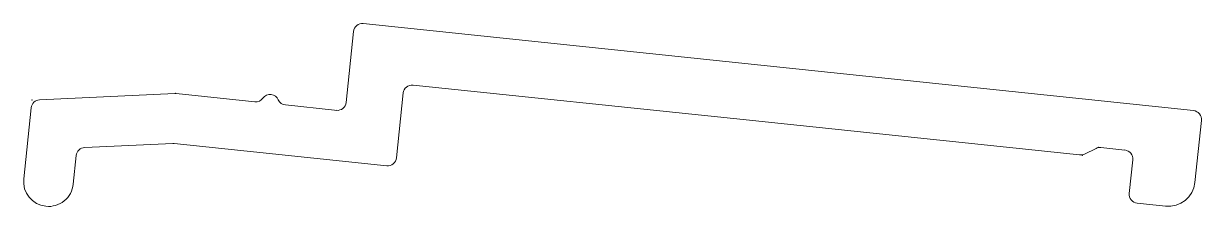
# Model space of a CAD drawing. Header units: inches. Extents: x -17.1 to 16, y -0.1 to 5.
import ezdxf

# ---------------------------------------------------------------- set-up
doc = ezdxf.new("R2010")
doc.units = ezdxf.units.IN
doc.header["$MEASUREMENT"] = 0
doc.layers.add('1', color=7, linetype='Continuous')
doc.layers.add('CLIP', color=7, linetype='Continuous')

msp = doc.modelspace()

# ---------------------------------------------------------------- linework, layer by layer
at = {"layer": '1', "color": 7, "linetype": 'Continuous', "lineweight": 0}
msp.add_line((-12.879, 1.647), (-15.349, 1.533), dxfattribs=at)
for centre, start, end in [((-15.337, 1.279), 92.6581, 174.0498), ((-12.867, 1.394), 84.02, 92.6581)]:
    msp.add_arc(centre, 0.254, start, end, dxfattribs=at)
at = {"layer": '1', "color": 250, "lineweight": 0}
for p in [(-12.799, 3.049), (-16.835, 2.862), (13.126, 1.54), (12.671, 1.316)]:
    msp.add_point(p, dxfattribs=at)
at = {"layer": 'CLIP', "color": 7, "linetype": 'Continuous', "lineweight": 0}
for p, q in [((15.797, 2.568), (-7.525, 5.011)), ((-7.8, 4.788), (-8.008, 2.799)), ((-12.818, 3.049), (-16.62, 2.872)), ((-10.573, 2.816), (-12.78, 3.047)), ((-6.592, 1.243), (-6.402, 3.063)), ((-6.127, 3.286), (2.873, 2.343)), ((-16.857, 2.648), (-17.066, 0.651)), ((-8.332, 2.582), (-9.712, 2.726)), ((-8.283, 2.576), (-8.332, 2.582)), ((2.873, 2.343), (12.6, 1.324)), ((15.838, 0.552), (16.02, 2.293)), ((-12.841, 1.646), (-6.867, 1.02)), ((12.736, 1.348), (13.061, 1.508)), ((13.198, 1.533), (13.872, 1.462)), ((-15.673, 0.506), (-15.59, 1.305)), ((14.094, 1.188), (13.995, 0.243)), ((14.218, -0.032), (15.014, -0.115))]:
    msp.add_line(p, q, dxfattribs=at)
for centre, radius, start, end in [((-7.551, 4.762), 0.25, 84.02, 174.02), ((-12.806, 2.799), 0.25, 84.02, 92.6581), ((-10.142, 2.771), 0.25, 84.02, 144.02), ((-10.142, 2.771), 0.25, 24.02, 84.02), ((-6.153, 3.037), 0.25, 84.02, 174.02), ((-16.608, 2.622), 0.25, 92.6581, 174.041), ((-10.547, 3.065), 0.25, 264.02, 324.02), ((-9.686, 2.975), 0.25, 204.02, 264.02), ((-8.257, 2.825), 0.25, 264.02, 354.02), ((15.771, 2.319), 0.25, 354.02, 84.02), ((12.626, 1.573), 0.25, 264.02, 296.2277), ((13.172, 1.284), 0.25, 84.02, 116.2277), ((13.846, 1.214), 0.25, 354.02, 84.02), ((-6.841, 1.269), 0.25, 264.02, 354.02), ((-16.369, 0.578), 0.7, 174.039, 264.02), ((-16.369, 0.578), 0.7, 264.02, 354.039), ((15.092, 0.631), 0.75, 264.02, 354.02), ((14.244, 0.217), 0.25, 174.02, 264.02)]:
    msp.add_arc(centre, radius, start, end, dxfattribs=at)

doc.saveas('drawing.dxf')
